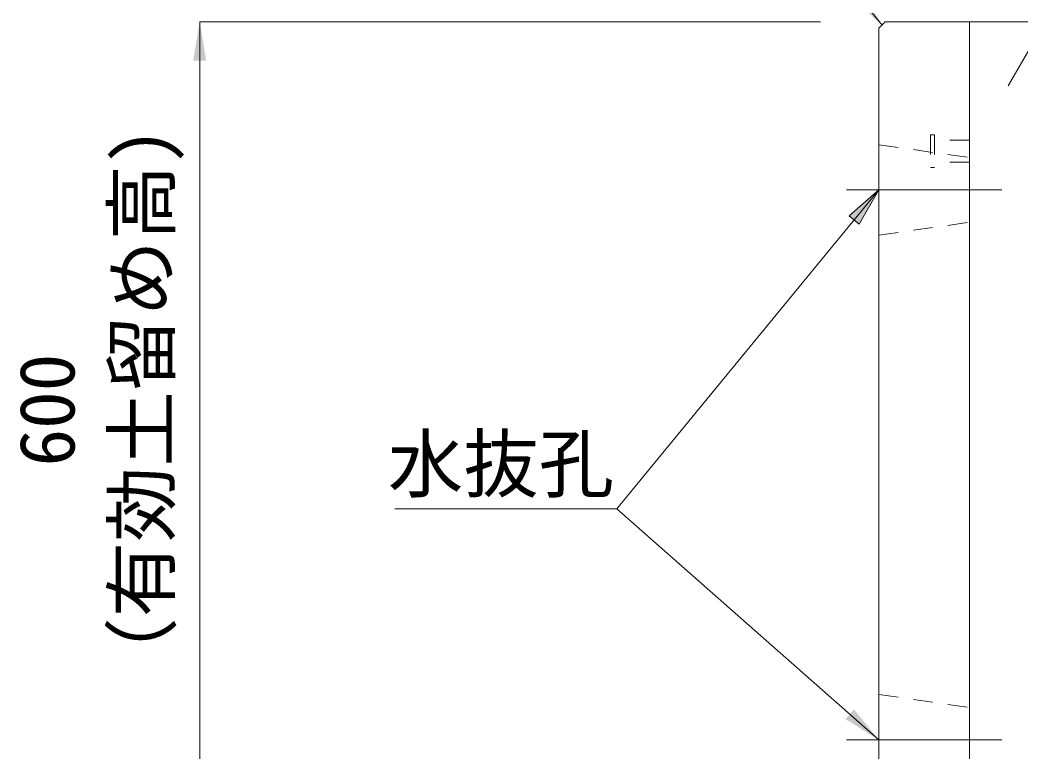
# Model space of a CAD drawing. Units: millimetres at full size; details may follow other scales. Extents: x 173025 to 194922, y 53822 to 64534.
# Drawn here: x 188595 to 189368, y 63134 to 63700 of the extents above; entities that cross this region are included whole.
import ezdxf
from ezdxf.enums import TextEntityAlignment as Align

# ---------------------------------------------------------------- set-up
doc = ezdxf.new("R2010")
doc.units = ezdxf.units.MM
doc.header["$LTSCALE"] = 20
doc.linetypes.add('USER1', pattern=[28.575, 19.05, -3.175, 3.175, -3.175])
doc.linetypes.add('USER2', pattern=[1.35, 0.75, -0.6])
for name, color, linetype, lineweight in [('0_2', 7, 'Continuous', 20), ('パネックス', 2, 'Continuous', 13), ('寸法線', 7, 'Continuous', 13), ('引出線', 4, 'Continuous', 13), ('本体', 2, 'Continuous', 9), ('ｲﾝｻｰﾄ', 3, 'USER2', 9), ('ﾊｯﾁﾝｸﾞ', 7, 'Continuous', 5)]:
    doc.layers.add(name, color=color, linetype=linetype, lineweight=lineweight)
doc.styles.add('ＭＳ ゴシック', font='')
doc.styles.get('ＭＳ ゴシック').set_extended_font_data('MS Gothic')

# ---------------------------------------------------------------- blocks, each defined once
blk = doc.blocks.new('filled_arrow')
at = {"color": 0, "linetype": 'Continuous', "lineweight": -2}
blk.add_solid([(7.5, 1.25), (0, 0), (7.5, -1.25)], dxfattribs=at)

msp = doc.modelspace()

# ---------------------------------------------------------------- hatches: boundary and pattern name
at = {"layer": '引出線'}
msp.add_hatch(color=256, dxfattribs=at).paths.add_polyline_path([(189258.93, 63568.31), (189236.02, 63548.3), (189243.75, 63541.95)])

# ---------------------------------------------------------------- linework, layer by layer
at = {"layer": '0_2'}
msp.add_line((189328.93, 63698.31), (189728.93, 63698.31), dxfattribs=at)
at = {"layer": 'パネックス'}
for p, q in [((189258.93, 63693.31), (189263.93, 63698.31)), ((189263.93, 63698.31), (189328.93, 63698.31)), ((189328.93, 63698.31), (189328.93, 62633.31)), ((189258.93, 62633.31), (189258.93, 63693.31))]:
    msp.add_line(p, q, dxfattribs=at)
at = {"layer": '寸法線'}
for p in [(188733.93, 63098.31), (189213.93, 63698.31)]:
    msp.add_line(p, (188733.93, 63698.31), dxfattribs=at)
at = {"layer": '寸法線', "linetype": 'USER1', "lineweight": 9}
for p, q in [((189233.93, 63568.31), (189353.93, 63568.31)), ((189233.93, 63143.31), (189353.93, 63143.31))]:
    msp.add_line(p, q, dxfattribs=at)
at = {"layer": '引出線'}
msp.add_line((189258.93, 63568.31), (189056.47, 63321.75), dxfattribs=at)
for points in [[(189261.43, 63695.81), (189054.88, 63948.81), (188655.03, 63948.81)], [(189258.93, 63143.31), (189056.47, 63321.75), (188884.72, 63321.75)]]:
    msp.add_lwpolyline(points, dxfattribs=at)
msp.add_lwpolyline([(189258.93, 63568.31), (189236.02, 63548.3), (189243.75, 63541.95)], close=True, dxfattribs=at)
at = {"layer": '本体', "linetype": 'USER2'}
for p, q in [((189258.93, 63603.31), (189328.93, 63593.31)), ((189258.93, 63533.31), (189328.93, 63543.31)), ((189258.93, 63178.31), (189328.93, 63168.31))]:
    msp.add_line(p, q, dxfattribs=at)
at = {"layer": 'ｲﾝｻｰﾄ'}
for p, q in [((189301.93, 63610.81), (189298.93, 63610.81)), ((189298.93, 63610.81), (189298.93, 63585.81)), ((189301.93, 63610.81), (189301.93, 63585.81)), ((189328.93, 63606.81), (189301.93, 63606.81)), ((189328.93, 63606.81), (189328.93, 63589.81)), ((189328.93, 63589.81), (189301.93, 63589.81)), ((189301.93, 63585.81), (189298.93, 63585.81))]:
    msp.add_line(p, q, dxfattribs=at)
at = {"layer": 'ﾊｯﾁﾝｸﾞ', "lineweight": 9}
msp.add_line((189387.57, 63698.3), (189358.93, 63648.68), dxfattribs=at)

# ---------------------------------------------------------------- block references
at = {"layer": '寸法線', "xscale": 4, "yscale": 4, "rotation": 270}
msp.add_blockref('filled_arrow', (188733.93, 63698.31), dxfattribs=at)
at = {"layer": '引出線', "xscale": 4, "yscale": 4}
for p, rotation in [((189261.43, 63695.81), 129.2), ((189258.93, 63143.31), 138.6)]:
    msp.add_blockref('filled_arrow', p, dxfattribs=dict(at, rotation=rotation))

# ---------------------------------------------------------------- texts
at = {"layer": '寸法線', "style": 'ＭＳ ゴシック'}
for s, p in [('（有効土留め高)', (188723.13, 63179.78)), ('600', (188650, 63354.6))]:
    msp.add_text(s, height=42.72, rotation=90, dxfattribs=at).set_placement(p, align=Align.BOTTOM_LEFT)
at = {"layer": '引出線', "style": 'ＭＳ ゴシック'}
msp.add_text('水抜孔', height=42.72, dxfattribs=at).set_placement((189054.22, 63378.04), align=Align.TOP_RIGHT)

doc.saveas('drawing.dxf')
